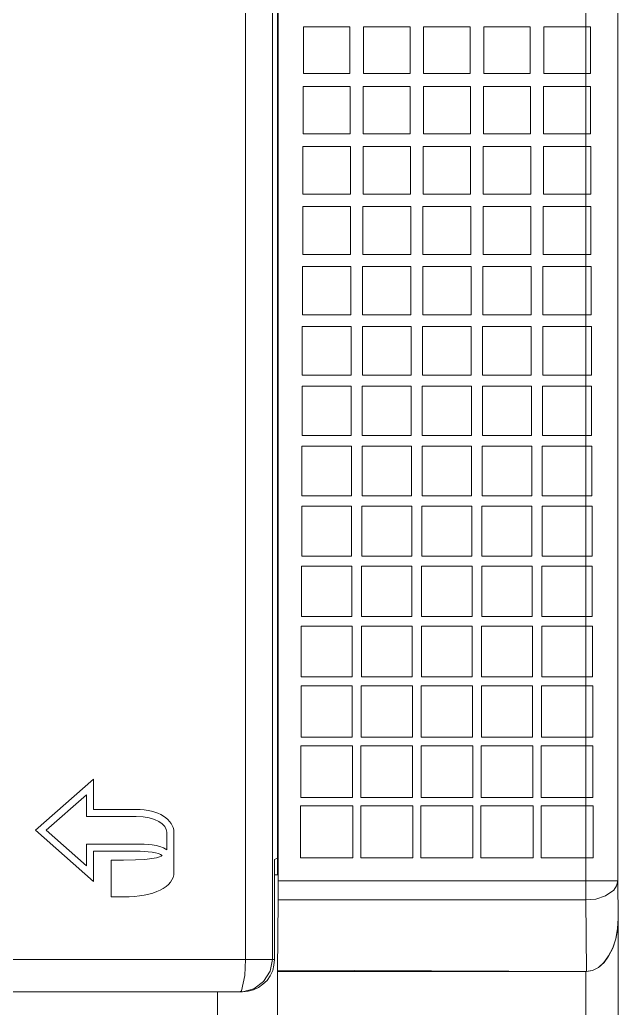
# Model space of a CAD drawing. Header units: millimetres. Extents: x 33157 to 59611, y -29750 to 1750.
# Drawn here: x 54368.75 to 54383.72, y -3171.39 to -3146.73 of the extents above; entities that cross this region are included whole.
import ezdxf

# ---------------------------------------------------------------- set-up
doc = ezdxf.new("R2010")
doc.units = ezdxf.units.MM
doc.layers.get('0').update_dxf_attribs({"lineweight": 18})

msp = doc.modelspace()

# ---------------------------------------------------------------- linework, layer by layer
at = {"lineweight": 9}
for p, q in [((54375.189, -3043.277), (54375.189, -3168.061)), ((54382.886, -3047.482), (54382.886, -3168.683)), ((54383.678, -3048.283), (54383.678, -3168.211)), ((54375.199, -3109.054), (54375.199, -3168.211)), ((54375.057, -3109.478), (54375.057, -3170.173)), ((54375.189, -3109.478), (54375.189, -3167.646)), ((54374.388, -3110.025), (54374.388, -3170.173)), ((54375.114, -3167.674), (54375.114, -3170.173)), ((54375.199, -3168.211), (54375.199, -3168.683)), ((54383.688, -3169.145), (54383.688, -3207.672)), ((54375.189, -3170.437), (54375.189, -3170.474)), ((54375.189, -3170.437), (54375.189, -3187.334)), ((54382.886, -3170.474), (54382.886, -3187.334)), ((54373.69, -3170.974), (54373.69, -3187.334))]:
    msp.add_line(p, q, dxfattribs=at)
for points, knots in [([(54375.831, -3146.905), (54376.219, -3146.905), (54376.606, -3146.905), (54376.994, -3146.905), (54376.994, -3147.293), (54376.994, -3147.681), (54376.994, -3148.069), (54376.606, -3148.069), (54376.219, -3148.069), (54375.831, -3148.069), (54375.831, -3147.682), (54375.831, -3147.296), (54375.831, -3146.91), (54375.831, -3146.909), (54375.831, -3146.907), (54375.831, -3146.905)], [0, 0, 0, 0, 150746.586168, 150746.586168, 150746.586168, 301493.172335, 301493.172335, 301493.172335, 452239.758503, 452239.758503, 452239.758503, 602986.34467, 602986.34467, 602986.34467, 753732.930838, 753732.930838, 753732.930838, 753732.930838]), ([(54377.331, -3146.905), (54377.719, -3146.905), (54378.107, -3146.905), (54378.495, -3146.905), (54378.495, -3147.293), (54378.495, -3147.681), (54378.495, -3148.069), (54378.107, -3148.069), (54377.719, -3148.069), (54377.331, -3148.069), (54377.331, -3147.682), (54377.331, -3147.296), (54377.331, -3146.91), (54377.331, -3146.909), (54377.331, -3146.907), (54377.331, -3146.905)], [0, 0, 0, 0, 150750.628148, 150750.628148, 150750.628148, 301501.256295, 301501.256295, 301501.256295, 452251.884443, 452251.884443, 452251.884443, 603002.512591, 603002.512591, 603002.512591, 753753.140738, 753753.140738, 753753.140738, 753753.140738]), ([(54378.832, -3146.905), (54379.219, -3146.905), (54379.607, -3146.905), (54379.995, -3146.905), (54379.995, -3147.293), (54379.995, -3147.681), (54379.995, -3148.069), (54379.607, -3148.069), (54379.219, -3148.069), (54378.832, -3148.069), (54378.832, -3147.682), (54378.832, -3147.296), (54378.832, -3146.91), (54378.832, -3146.909), (54378.832, -3146.907), (54378.832, -3146.905)], [0, 0, 0, 0, 150754.670128, 150754.670128, 150754.670128, 301509.340256, 301509.340256, 301509.340256, 452264.010384, 452264.010384, 452264.010384, 603018.680512, 603018.680512, 603018.680512, 753773.35064, 753773.35064, 753773.35064, 753773.35064]), ([(54380.332, -3146.905), (54380.72, -3146.905), (54381.107, -3146.905), (54381.495, -3146.905), (54381.495, -3147.293), (54381.495, -3147.681), (54381.495, -3148.069), (54381.107, -3148.069), (54380.72, -3148.069), (54380.332, -3148.069), (54380.332, -3147.682), (54380.332, -3147.296), (54380.332, -3146.91), (54380.332, -3146.909), (54380.332, -3146.907), (54380.332, -3146.905)], [0, 0, 0, 0, 150758.712109, 150758.712109, 150758.712109, 301517.424217, 301517.424217, 301517.424217, 452276.136326, 452276.136326, 452276.136326, 603034.848435, 603034.848435, 603034.848435, 753793.560543, 753793.560543, 753793.560543, 753793.560543]), ([(54381.832, -3146.905), (54382.22, -3146.905), (54382.608, -3146.905), (54382.995, -3146.905), (54382.995, -3147.293), (54382.995, -3147.681), (54382.995, -3148.069), (54382.608, -3148.069), (54382.22, -3148.069), (54381.832, -3148.069), (54381.832, -3147.682), (54381.832, -3147.296), (54381.832, -3146.91), (54381.832, -3146.909), (54381.832, -3146.907), (54381.832, -3146.905)], [0, 0, 0, 0, 150762.754089, 150762.754089, 150762.754089, 301525.508179, 301525.508179, 301525.508179, 452288.262268, 452288.262268, 452288.262268, 603051.016358, 603051.016358, 603051.016358, 753813.770447, 753813.770447, 753813.770447, 753813.770447]), ([(54375.826, -3148.4), (54376.217, -3148.4), (54376.608, -3148.4), (54377, -3148.4), (54377, -3148.791), (54377, -3149.183), (54377, -3149.574), (54376.608, -3149.574), (54376.217, -3149.574), (54375.826, -3149.574), (54375.826, -3149.184), (54375.826, -3148.795), (54375.826, -3148.405), (54375.826, -3148.404), (54375.826, -3148.402), (54375.826, -3148.4)], [0, 0, 0, 0, 150748.581711, 150748.581711, 150748.581711, 301497.163421, 301497.163421, 301497.163421, 452245.745132, 452245.745132, 452245.745132, 602994.326843, 602994.326843, 602994.326843, 753742.908553, 753742.908553, 753742.908553, 753742.908553]), ([(54377.326, -3148.4), (54377.717, -3148.4), (54378.109, -3148.4), (54378.5, -3148.4), (54378.5, -3148.791), (54378.5, -3149.183), (54378.5, -3149.574), (54378.109, -3149.574), (54377.717, -3149.574), (54377.326, -3149.574), (54377.326, -3149.184), (54377.326, -3148.795), (54377.326, -3148.405), (54377.326, -3148.404), (54377.326, -3148.402), (54377.326, -3148.4)], [0, 0, 0, 0, 150752.623687, 150752.623687, 150752.623687, 301505.247373, 301505.247373, 301505.247373, 452257.87106, 452257.87106, 452257.87106, 603010.494747, 603010.494747, 603010.494747, 753763.118433, 753763.118433, 753763.118433, 753763.118433]), ([(54378.826, -3148.4), (54379.218, -3148.4), (54379.609, -3148.4), (54380, -3148.4), (54380, -3148.791), (54380, -3149.183), (54380, -3149.574), (54379.609, -3149.574), (54379.218, -3149.574), (54378.826, -3149.574), (54378.826, -3149.184), (54378.826, -3148.795), (54378.826, -3148.405), (54378.826, -3148.404), (54378.826, -3148.402), (54378.826, -3148.4)], [0, 0, 0, 0, 150756.665663, 150756.665663, 150756.665663, 301513.331326, 301513.331326, 301513.331326, 452269.996989, 452269.996989, 452269.996989, 603026.662652, 603026.662652, 603026.662652, 753783.328315, 753783.328315, 753783.328315, 753783.328315]), ([(54380.327, -3148.4), (54380.718, -3148.4), (54381.109, -3148.4), (54381.5, -3148.4), (54381.5, -3148.791), (54381.5, -3149.183), (54381.5, -3149.574), (54381.109, -3149.574), (54380.718, -3149.574), (54380.327, -3149.574), (54380.327, -3149.184), (54380.327, -3148.795), (54380.327, -3148.405), (54380.327, -3148.404), (54380.327, -3148.402), (54380.327, -3148.4)], [0, 0, 0, 0, 150760.707639, 150760.707639, 150760.707639, 301521.415279, 301521.415279, 301521.415279, 452282.122918, 452282.122918, 452282.122918, 603042.830558, 603042.830558, 603042.830558, 753803.538197, 753803.538197, 753803.538197, 753803.538197]), ([(54381.827, -3148.4), (54382.218, -3148.4), (54382.609, -3148.4), (54383.001, -3148.4), (54383.001, -3148.791), (54383.001, -3149.183), (54383.001, -3149.574), (54382.609, -3149.574), (54382.218, -3149.574), (54381.827, -3149.574), (54381.827, -3149.184), (54381.827, -3148.795), (54381.827, -3148.405), (54381.827, -3148.404), (54381.827, -3148.402), (54381.827, -3148.4)], [0, 0, 0, 0, 150764.749616, 150764.749616, 150764.749616, 301529.499232, 301529.499232, 301529.499232, 452294.248848, 452294.248848, 452294.248848, 603058.998464, 603058.998464, 603058.998464, 753823.748081, 753823.748081, 753823.748081, 753823.748081]), ([(54375.821, -3149.895), (54376.215, -3149.895), (54376.61, -3149.895), (54377.005, -3149.895), (54377.005, -3150.29), (54377.005, -3150.685), (54377.005, -3151.079), (54376.61, -3151.079), (54376.215, -3151.079), (54375.821, -3151.079), (54375.821, -3150.686), (54375.821, -3150.293), (54375.821, -3149.9), (54375.821, -3149.898), (54375.821, -3149.897), (54375.821, -3149.895)], [0, 0, 0, 0, 150750.577535, 150750.577535, 150750.577535, 301501.155069, 301501.155069, 301501.155069, 452251.732604, 452251.732604, 452251.732604, 603002.310139, 603002.310139, 603002.310139, 753752.887674, 753752.887674, 753752.887674, 753752.887674]), ([(54377.321, -3149.895), (54377.716, -3149.895), (54378.11, -3149.895), (54378.505, -3149.895), (54378.505, -3150.29), (54378.505, -3150.685), (54378.505, -3151.079), (54378.11, -3151.079), (54377.716, -3151.079), (54377.321, -3151.079), (54377.321, -3150.686), (54377.321, -3150.293), (54377.321, -3149.9), (54377.321, -3149.898), (54377.321, -3149.897), (54377.321, -3149.895)], [0, 0, 0, 0, 150754.619507, 150754.619507, 150754.619507, 301509.239013, 301509.239013, 301509.239013, 452263.85852, 452263.85852, 452263.85852, 603018.478026, 603018.478026, 603018.478026, 753773.097533, 753773.097533, 753773.097533, 753773.097533]), ([(54378.821, -3149.895), (54379.216, -3149.895), (54379.611, -3149.895), (54380.005, -3149.895), (54380.005, -3150.29), (54380.005, -3150.685), (54380.005, -3151.079), (54379.611, -3151.079), (54379.216, -3151.079), (54378.821, -3151.079), (54378.821, -3150.686), (54378.821, -3150.293), (54378.821, -3149.9), (54378.821, -3149.898), (54378.821, -3149.897), (54378.821, -3149.895)], [0, 0, 0, 0, 150758.661479, 150758.661479, 150758.661479, 301517.322957, 301517.322957, 301517.322957, 452275.984436, 452275.984436, 452275.984436, 603034.645915, 603034.645915, 603034.645915, 753793.307394, 753793.307394, 753793.307394, 753793.307394]), ([(54380.321, -3149.895), (54380.716, -3149.895), (54381.111, -3149.895), (54381.506, -3149.895), (54381.506, -3150.29), (54381.506, -3150.685), (54381.506, -3151.079), (54381.111, -3151.079), (54380.716, -3151.079), (54380.321, -3151.079), (54380.321, -3150.686), (54380.321, -3150.293), (54380.321, -3149.9), (54380.321, -3149.898), (54380.321, -3149.897), (54380.321, -3149.895)], [0, 0, 0, 0, 150762.703451, 150762.703451, 150762.703451, 301525.406902, 301525.406902, 301525.406902, 452288.110353, 452288.110353, 452288.110353, 603050.813804, 603050.813804, 603050.813804, 753813.517255, 753813.517255, 753813.517255, 753813.517255]), ([(54381.822, -3149.895), (54382.216, -3149.895), (54382.611, -3149.895), (54383.006, -3149.895), (54383.006, -3150.29), (54383.006, -3150.685), (54383.006, -3151.079), (54382.611, -3151.079), (54382.216, -3151.079), (54381.822, -3151.079), (54381.822, -3150.686), (54381.822, -3150.293), (54381.822, -3149.9), (54381.822, -3149.898), (54381.822, -3149.897), (54381.822, -3149.895)], [0, 0, 0, 0, 150766.745424, 150766.745424, 150766.745424, 301533.490847, 301533.490847, 301533.490847, 452300.236271, 452300.236271, 452300.236271, 603066.981695, 603066.981695, 603066.981695, 753833.727118, 753833.727118, 753833.727118, 753833.727118]), ([(54375.815, -3151.39), (54376.214, -3151.39), (54376.612, -3151.39), (54377.01, -3151.39), (54377.01, -3151.788), (54377.01, -3152.186), (54377.01, -3152.585), (54376.612, -3152.585), (54376.214, -3152.585), (54375.815, -3152.585), (54375.815, -3152.188), (54375.815, -3151.792), (54375.815, -3151.395), (54375.815, -3151.393), (54375.815, -3151.392), (54375.815, -3151.39)], [0, 0, 0, 0, 150752.573575, 150752.573575, 150752.573575, 301505.14715, 301505.14715, 301505.14715, 452257.720726, 452257.720726, 452257.720726, 603010.294301, 603010.294301, 603010.294301, 753762.867876, 753762.867876, 753762.867876, 753762.867876]), ([(54377.316, -3151.39), (54377.714, -3151.39), (54378.112, -3151.39), (54378.51, -3151.39), (54378.51, -3151.788), (54378.51, -3152.186), (54378.51, -3152.585), (54378.112, -3152.585), (54377.714, -3152.585), (54377.316, -3152.585), (54377.316, -3152.188), (54377.316, -3151.792), (54377.316, -3151.395), (54377.316, -3151.393), (54377.316, -3151.392), (54377.316, -3151.39)], [0, 0, 0, 0, 150756.615543, 150756.615543, 150756.615543, 301513.231086, 301513.231086, 301513.231086, 452269.846629, 452269.846629, 452269.846629, 603026.462172, 603026.462172, 603026.462172, 753783.077715, 753783.077715, 753783.077715, 753783.077715]), ([(54378.816, -3151.39), (54379.214, -3151.39), (54379.612, -3151.39), (54380.011, -3151.39), (54380.011, -3151.788), (54380.011, -3152.186), (54380.011, -3152.585), (54379.612, -3152.585), (54379.214, -3152.585), (54378.816, -3152.585), (54378.816, -3152.188), (54378.816, -3151.792), (54378.816, -3151.395), (54378.816, -3151.393), (54378.816, -3151.392), (54378.816, -3151.39)], [0, 0, 0, 0, 150760.657511, 150760.657511, 150760.657511, 301521.315022, 301521.315022, 301521.315022, 452281.972533, 452281.972533, 452281.972533, 603042.630044, 603042.630044, 603042.630044, 753803.287555, 753803.287555, 753803.287555, 753803.287555]), ([(54380.316, -3151.39), (54380.714, -3151.39), (54381.113, -3151.39), (54381.511, -3151.39), (54381.511, -3151.788), (54381.511, -3152.186), (54381.511, -3152.585), (54381.113, -3152.585), (54380.714, -3152.585), (54380.316, -3152.585), (54380.316, -3152.188), (54380.316, -3151.792), (54380.316, -3151.395), (54380.316, -3151.393), (54380.316, -3151.392), (54380.316, -3151.39)], [0, 0, 0, 0, 150764.699479, 150764.699479, 150764.699479, 301529.398958, 301529.398958, 301529.398958, 452294.098438, 452294.098438, 452294.098438, 603058.797917, 603058.797917, 603058.797917, 753823.497396, 753823.497396, 753823.497396, 753823.497396]), ([(54381.817, -3151.39), (54382.215, -3151.39), (54382.613, -3151.39), (54383.011, -3151.39), (54383.011, -3151.788), (54383.011, -3152.186), (54383.011, -3152.585), (54382.613, -3152.585), (54382.215, -3152.585), (54381.817, -3152.585), (54381.817, -3152.188), (54381.817, -3151.792), (54381.817, -3151.395), (54381.817, -3151.393), (54381.817, -3151.392), (54381.817, -3151.39)], [0, 0, 0, 0, 150768.741448, 150768.741448, 150768.741448, 301537.482895, 301537.482895, 301537.482895, 452306.224343, 452306.224343, 452306.224343, 603074.965791, 603074.965791, 603074.965791, 753843.707238, 753843.707238, 753843.707238, 753843.707238]), ([(54375.81, -3152.885), (54376.212, -3152.885), (54376.613, -3152.885), (54377.015, -3152.885), (54377.015, -3153.286), (54377.015, -3153.688), (54377.015, -3154.09), (54376.613, -3154.09), (54376.212, -3154.09), (54375.81, -3154.09), (54375.81, -3153.69), (54375.81, -3153.29), (54375.81, -3152.89), (54375.81, -3152.888), (54375.81, -3152.886), (54375.81, -3152.885)], [0, 0, 0, 0, 150754.569384, 150754.569384, 150754.569384, 301509.138768, 301509.138768, 301509.138768, 452263.708152, 452263.708152, 452263.708152, 603018.277536, 603018.277536, 603018.277536, 753772.84692, 753772.84692, 753772.84692, 753772.84692]), ([(54377.31, -3152.885), (54377.712, -3152.885), (54378.114, -3152.885), (54378.516, -3152.885), (54378.516, -3153.286), (54378.516, -3153.688), (54378.516, -3154.09), (54378.114, -3154.09), (54377.712, -3154.09), (54377.31, -3154.09), (54377.31, -3153.69), (54377.31, -3153.29), (54377.31, -3152.89), (54377.31, -3152.888), (54377.31, -3152.886), (54377.31, -3152.885)], [0, 0, 0, 0, 150758.611348, 150758.611348, 150758.611348, 301517.222695, 301517.222695, 301517.222695, 452275.834043, 452275.834043, 452275.834043, 603034.445391, 603034.445391, 603034.445391, 753793.056739, 753793.056739, 753793.056739, 753793.056739]), ([(54378.811, -3152.885), (54379.212, -3152.885), (54379.614, -3152.885), (54380.016, -3152.885), (54380.016, -3153.286), (54380.016, -3153.688), (54380.016, -3154.09), (54379.614, -3154.09), (54379.212, -3154.09), (54378.811, -3154.09), (54378.811, -3153.69), (54378.811, -3153.29), (54378.811, -3152.89), (54378.811, -3152.888), (54378.811, -3152.886), (54378.811, -3152.885)], [0, 0, 0, 0, 150762.653312, 150762.653312, 150762.653312, 301525.306623, 301525.306623, 301525.306623, 452287.959935, 452287.959935, 452287.959935, 603050.613246, 603050.613246, 603050.613246, 753813.266558, 753813.266558, 753813.266558, 753813.266558]), ([(54380.311, -3152.885), (54380.713, -3152.885), (54381.114, -3152.885), (54381.516, -3152.885), (54381.516, -3153.286), (54381.516, -3153.688), (54381.516, -3154.09), (54381.114, -3154.09), (54380.713, -3154.09), (54380.311, -3154.09), (54380.311, -3153.69), (54380.311, -3153.29), (54380.311, -3152.89), (54380.311, -3152.888), (54380.311, -3152.886), (54380.311, -3152.885)], [0, 0, 0, 0, 150766.695276, 150766.695276, 150766.695276, 301533.390551, 301533.390551, 301533.390551, 452300.085827, 452300.085827, 452300.085827, 603066.781103, 603066.781103, 603066.781103, 753833.476379, 753833.476379, 753833.476379, 753833.476379]), ([(54381.811, -3152.885), (54382.213, -3152.885), (54382.615, -3152.885), (54383.016, -3152.885), (54383.016, -3153.286), (54383.016, -3153.688), (54383.016, -3154.09), (54382.615, -3154.09), (54382.213, -3154.09), (54381.811, -3154.09), (54381.811, -3153.69), (54381.811, -3153.29), (54381.811, -3152.89), (54381.811, -3152.888), (54381.811, -3152.886), (54381.811, -3152.885)], [0, 0, 0, 0, 150770.73724, 150770.73724, 150770.73724, 301541.47448, 301541.47448, 301541.47448, 452312.21172, 452312.21172, 452312.21172, 603082.94896, 603082.94896, 603082.94896, 753853.686201, 753853.686201, 753853.686201, 753853.686201]), ([(54375.805, -3154.38), (54376.21, -3154.38), (54376.615, -3154.38), (54377.021, -3154.38), (54377.021, -3154.785), (54377.021, -3155.19), (54377.021, -3155.595), (54376.615, -3155.595), (54376.21, -3155.595), (54375.805, -3155.595), (54375.805, -3155.192), (54375.805, -3154.788), (54375.805, -3154.385), (54375.805, -3154.383), (54375.805, -3154.381), (54375.805, -3154.38)], [0, 0, 0, 0, 150756.565455, 150756.565455, 150756.565455, 301513.130909, 301513.130909, 301513.130909, 452269.696364, 452269.696364, 452269.696364, 603026.261819, 603026.261819, 603026.261819, 753782.827274, 753782.827274, 753782.827274, 753782.827274]), ([(54377.305, -3154.38), (54377.71, -3154.38), (54378.116, -3154.38), (54378.521, -3154.38), (54378.521, -3154.785), (54378.521, -3155.19), (54378.521, -3155.595), (54378.116, -3155.595), (54377.71, -3155.595), (54377.305, -3155.595), (54377.305, -3155.192), (54377.305, -3154.788), (54377.305, -3154.385), (54377.305, -3154.383), (54377.305, -3154.381), (54377.305, -3154.38)], [0, 0, 0, 0, 150760.607414, 150760.607414, 150760.607414, 301521.214828, 301521.214828, 301521.214828, 452281.822243, 452281.822243, 452281.822243, 603042.429657, 603042.429657, 603042.429657, 753803.037071, 753803.037071, 753803.037071, 753803.037071]), ([(54378.805, -3154.38), (54379.211, -3154.38), (54379.616, -3154.38), (54380.021, -3154.38), (54380.021, -3154.785), (54380.021, -3155.19), (54380.021, -3155.595), (54379.616, -3155.595), (54379.211, -3155.595), (54378.805, -3155.595), (54378.805, -3155.192), (54378.805, -3154.788), (54378.805, -3154.385), (54378.805, -3154.383), (54378.805, -3154.381), (54378.805, -3154.38)], [0, 0, 0, 0, 150764.649374, 150764.649374, 150764.649374, 301529.298748, 301529.298748, 301529.298748, 452293.948122, 452293.948122, 452293.948122, 603058.597496, 603058.597496, 603058.597496, 753823.24687, 753823.24687, 753823.24687, 753823.24687]), ([(54380.306, -3154.38), (54380.711, -3154.38), (54381.116, -3154.38), (54381.521, -3154.38), (54381.521, -3154.785), (54381.521, -3155.19), (54381.521, -3155.595), (54381.116, -3155.595), (54380.711, -3155.595), (54380.306, -3155.595), (54380.306, -3155.192), (54380.306, -3154.788), (54380.306, -3154.385), (54380.306, -3154.383), (54380.306, -3154.381), (54380.306, -3154.38)], [0, 0, 0, 0, 150768.691334, 150768.691334, 150768.691334, 301537.382668, 301537.382668, 301537.382668, 452306.074002, 452306.074002, 452306.074002, 603074.765336, 603074.765336, 603074.765336, 753843.45667, 753843.45667, 753843.45667, 753843.45667]), ([(54381.806, -3154.38), (54382.211, -3154.38), (54382.616, -3154.38), (54383.022, -3154.38), (54383.022, -3154.785), (54383.022, -3155.19), (54383.022, -3155.595), (54382.616, -3155.595), (54382.211, -3155.595), (54381.806, -3155.595), (54381.806, -3155.192), (54381.806, -3154.788), (54381.806, -3154.385), (54381.806, -3154.383), (54381.806, -3154.381), (54381.806, -3154.38)], [0, 0, 0, 0, 150772.733294, 150772.733294, 150772.733294, 301545.466589, 301545.466589, 301545.466589, 452318.199883, 452318.199883, 452318.199883, 603090.933177, 603090.933177, 603090.933177, 753863.666471, 753863.666471, 753863.666471, 753863.666471]), ([(54375.8, -3155.874), (54376.208, -3155.874), (54376.617, -3155.874), (54377.026, -3155.874), (54377.026, -3156.283), (54377.026, -3156.692), (54377.026, -3157.101), (54376.617, -3157.101), (54376.208, -3157.101), (54375.8, -3157.101), (54375.8, -3156.694), (54375.8, -3156.287), (54375.8, -3155.88), (54375.8, -3155.878), (54375.8, -3155.876), (54375.8, -3155.874)], [0, 0, 0, 0, 150758.561624, 150758.561624, 150758.561624, 301517.123248, 301517.123248, 301517.123248, 452275.684871, 452275.684871, 452275.684871, 603034.246495, 603034.246495, 603034.246495, 753792.808119, 753792.808119, 753792.808119, 753792.808119]), ([(54377.3, -3155.874), (54377.709, -3155.874), (54378.117, -3155.874), (54378.526, -3155.874), (54378.526, -3156.283), (54378.526, -3156.692), (54378.526, -3157.101), (54378.117, -3157.101), (54377.709, -3157.101), (54377.3, -3157.101), (54377.3, -3156.694), (54377.3, -3156.287), (54377.3, -3155.88), (54377.3, -3155.878), (54377.3, -3155.876), (54377.3, -3155.874)], [0, 0, 0, 0, 150762.603579, 150762.603579, 150762.603579, 301525.207158, 301525.207158, 301525.207158, 452287.810738, 452287.810738, 452287.810738, 603050.414317, 603050.414317, 603050.414317, 753813.017896, 753813.017896, 753813.017896, 753813.017896]), ([(54378.8, -3155.874), (54379.209, -3155.874), (54379.618, -3155.874), (54380.026, -3155.874), (54380.026, -3156.283), (54380.026, -3156.692), (54380.026, -3157.101), (54379.618, -3157.101), (54379.209, -3157.101), (54378.8, -3157.101), (54378.8, -3156.694), (54378.8, -3156.287), (54378.8, -3155.88), (54378.8, -3155.878), (54378.8, -3155.876), (54378.8, -3155.874)], [0, 0, 0, 0, 150766.645535, 150766.645535, 150766.645535, 301533.29107, 301533.29107, 301533.29107, 452299.936605, 452299.936605, 452299.936605, 603066.582139, 603066.582139, 603066.582139, 753833.227674, 753833.227674, 753833.227674, 753833.227674]), ([(54380.3, -3155.874), (54380.709, -3155.874), (54381.118, -3155.874), (54381.527, -3155.874), (54381.527, -3156.283), (54381.527, -3156.692), (54381.527, -3157.101), (54381.118, -3157.101), (54380.709, -3157.101), (54380.3, -3157.101), (54380.3, -3156.694), (54380.3, -3156.287), (54380.3, -3155.88), (54380.3, -3155.878), (54380.3, -3155.876), (54380.3, -3155.874)], [0, 0, 0, 0, 150770.687491, 150770.687491, 150770.687491, 301541.374981, 301541.374981, 301541.374981, 452312.062472, 452312.062472, 452312.062472, 603082.749963, 603082.749963, 603082.749963, 753853.437454, 753853.437454, 753853.437454, 753853.437454]), ([(54381.801, -3155.874), (54382.209, -3155.874), (54382.618, -3155.874), (54383.027, -3155.874), (54383.027, -3156.283), (54383.027, -3156.692), (54383.027, -3157.101), (54382.618, -3157.101), (54382.209, -3157.101), (54381.801, -3157.101), (54381.801, -3156.694), (54381.801, -3156.287), (54381.801, -3155.88), (54381.801, -3155.878), (54381.801, -3155.876), (54381.801, -3155.874)], [0, 0, 0, 0, 150774.729447, 150774.729447, 150774.729447, 301549.458894, 301549.458894, 301549.458894, 452324.188341, 452324.188341, 452324.188341, 603098.917788, 603098.917788, 603098.917788, 753873.647234, 753873.647234, 753873.647234, 753873.647234]), ([(54375.794, -3157.369), (54376.207, -3157.369), (54376.619, -3157.369), (54377.031, -3157.369), (54377.031, -3157.782), (54377.031, -3158.194), (54377.031, -3158.606), (54376.619, -3158.606), (54376.207, -3158.606), (54375.794, -3158.606), (54375.794, -3158.196), (54375.794, -3157.785), (54375.794, -3157.374), (54375.794, -3157.373), (54375.794, -3157.371), (54375.794, -3157.369)], [0, 0, 0, 0, 150760.557743, 150760.557743, 150760.557743, 301521.115486, 301521.115486, 301521.115486, 452281.67323, 452281.67323, 452281.67323, 603042.230973, 603042.230973, 603042.230973, 753802.788716, 753802.788716, 753802.788716, 753802.788716]), ([(54377.295, -3157.369), (54377.707, -3157.369), (54378.119, -3157.369), (54378.531, -3157.369), (54378.531, -3157.782), (54378.531, -3158.194), (54378.531, -3158.606), (54378.119, -3158.606), (54377.707, -3158.606), (54377.295, -3158.606), (54377.295, -3158.196), (54377.295, -3157.785), (54377.295, -3157.374), (54377.295, -3157.373), (54377.295, -3157.371), (54377.295, -3157.369)], [0, 0, 0, 0, 150764.599695, 150764.599695, 150764.599695, 301529.199389, 301529.199389, 301529.199389, 452293.799084, 452293.799084, 452293.799084, 603058.398778, 603058.398778, 603058.398778, 753822.998473, 753822.998473, 753822.998473, 753822.998473]), ([(54378.795, -3157.369), (54379.207, -3157.369), (54379.619, -3157.369), (54380.032, -3157.369), (54380.032, -3157.782), (54380.032, -3158.194), (54380.032, -3158.606), (54379.619, -3158.606), (54379.207, -3158.606), (54378.795, -3158.606), (54378.795, -3158.196), (54378.795, -3157.785), (54378.795, -3157.374), (54378.795, -3157.373), (54378.795, -3157.371), (54378.795, -3157.369)], [0, 0, 0, 0, 150768.641646, 150768.641646, 150768.641646, 301537.283292, 301537.283292, 301537.283292, 452305.924938, 452305.924938, 452305.924938, 603074.566584, 603074.566584, 603074.566584, 753843.20823, 753843.20823, 753843.20823, 753843.20823]), ([(54380.295, -3157.369), (54380.707, -3157.369), (54381.12, -3157.369), (54381.532, -3157.369), (54381.532, -3157.782), (54381.532, -3158.194), (54381.532, -3158.606), (54381.12, -3158.606), (54380.707, -3158.606), (54380.295, -3158.606), (54380.295, -3158.196), (54380.295, -3157.785), (54380.295, -3157.374), (54380.295, -3157.373), (54380.295, -3157.371), (54380.295, -3157.369)], [0, 0, 0, 0, 150772.683598, 150772.683598, 150772.683598, 301545.367196, 301545.367196, 301545.367196, 452318.050793, 452318.050793, 452318.050793, 603090.734391, 603090.734391, 603090.734391, 753863.417989, 753863.417989, 753863.417989, 753863.417989]), ([(54381.795, -3157.369), (54382.208, -3157.369), (54382.62, -3157.369), (54383.032, -3157.369), (54383.032, -3157.782), (54383.032, -3158.194), (54383.032, -3158.606), (54382.62, -3158.606), (54382.208, -3158.606), (54381.795, -3158.606), (54381.795, -3158.196), (54381.795, -3157.785), (54381.795, -3157.374), (54381.795, -3157.373), (54381.795, -3157.371), (54381.795, -3157.369)], [0, 0, 0, 0, 150776.72555, 150776.72555, 150776.72555, 301553.4511, 301553.4511, 301553.4511, 452330.17665, 452330.17665, 452330.17665, 603106.902199, 603106.902199, 603106.902199, 753883.627749, 753883.627749, 753883.627749, 753883.627749]), ([(54375.789, -3158.864), (54376.205, -3158.864), (54376.62, -3158.864), (54377.036, -3158.864), (54377.036, -3159.28), (54377.036, -3159.696), (54377.036, -3160.111), (54376.62, -3160.111), (54376.205, -3160.111), (54375.789, -3160.111), (54375.789, -3159.697), (54375.789, -3159.283), (54375.789, -3158.869), (54375.789, -3158.868), (54375.789, -3158.866), (54375.789, -3158.864)], [0, 0, 0, 0, 150762.55376, 150762.55376, 150762.55376, 301525.10752, 301525.10752, 301525.10752, 452287.66128, 452287.66128, 452287.66128, 603050.21504, 603050.21504, 603050.21504, 753812.7688, 753812.7688, 753812.7688, 753812.7688]), ([(54377.289, -3158.864), (54377.705, -3158.864), (54378.121, -3158.864), (54378.537, -3158.864), (54378.537, -3159.28), (54378.537, -3159.696), (54378.537, -3160.111), (54378.121, -3160.111), (54377.705, -3160.111), (54377.289, -3160.111), (54377.289, -3159.697), (54377.289, -3159.283), (54377.289, -3158.869), (54377.289, -3158.868), (54377.289, -3158.866), (54377.289, -3158.864)], [0, 0, 0, 0, 150766.595707, 150766.595707, 150766.595707, 301533.191414, 301533.191414, 301533.191414, 452299.787122, 452299.787122, 452299.787122, 603066.382829, 603066.382829, 603066.382829, 753832.978536, 753832.978536, 753832.978536, 753832.978536]), ([(54378.79, -3158.864), (54379.205, -3158.864), (54379.621, -3158.864), (54380.037, -3158.864), (54380.037, -3159.28), (54380.037, -3159.696), (54380.037, -3160.111), (54379.621, -3160.111), (54379.205, -3160.111), (54378.79, -3160.111), (54378.79, -3159.697), (54378.79, -3159.283), (54378.79, -3158.869), (54378.79, -3158.868), (54378.79, -3158.866), (54378.79, -3158.864)], [0, 0, 0, 0, 150770.637655, 150770.637655, 150770.637655, 301541.275309, 301541.275309, 301541.275309, 452311.912964, 452311.912964, 452311.912964, 603082.550619, 603082.550619, 603082.550619, 753853.188273, 753853.188273, 753853.188273, 753853.188273]), ([(54380.29, -3158.864), (54380.706, -3158.864), (54381.121, -3158.864), (54381.537, -3158.864), (54381.537, -3159.28), (54381.537, -3159.696), (54381.537, -3160.111), (54381.121, -3160.111), (54380.706, -3160.111), (54380.29, -3160.111), (54380.29, -3159.697), (54380.29, -3159.283), (54380.29, -3158.869), (54380.29, -3158.868), (54380.29, -3158.866), (54380.29, -3158.864)], [0, 0, 0, 0, 150774.679602, 150774.679602, 150774.679602, 301549.359205, 301549.359205, 301549.359205, 452324.038807, 452324.038807, 452324.038807, 603098.718409, 603098.718409, 603098.718409, 753873.398011, 753873.398011, 753873.398011, 753873.398011]), ([(54381.79, -3158.864), (54382.206, -3158.864), (54382.622, -3158.864), (54383.038, -3158.864), (54383.038, -3159.28), (54383.038, -3159.696), (54383.038, -3160.111), (54382.622, -3160.111), (54382.206, -3160.111), (54381.79, -3160.111), (54381.79, -3159.697), (54381.79, -3159.283), (54381.79, -3158.869), (54381.79, -3158.868), (54381.79, -3158.866), (54381.79, -3158.864)], [0, 0, 0, 0, 150778.72155, 150778.72155, 150778.72155, 301557.4431, 301557.4431, 301557.4431, 452336.16465, 452336.16465, 452336.16465, 603114.886201, 603114.886201, 603114.886201, 753893.607751, 753893.607751, 753893.607751, 753893.607751]), ([(54375.784, -3160.359), (54376.203, -3160.359), (54376.622, -3160.359), (54377.042, -3160.359), (54377.042, -3160.778), (54377.042, -3161.197), (54377.042, -3161.617), (54376.622, -3161.617), (54376.203, -3161.617), (54375.784, -3161.617), (54375.784, -3161.199), (54375.784, -3160.782), (54375.784, -3160.364), (54375.784, -3160.362), (54375.784, -3160.361), (54375.784, -3160.359)], [0, 0, 0, 0, 150764.550314, 150764.550314, 150764.550314, 301529.100628, 301529.100628, 301529.100628, 452293.650943, 452293.650943, 452293.650943, 603058.201257, 603058.201257, 603058.201257, 753822.751571, 753822.751571, 753822.751571, 753822.751571]), ([(54377.284, -3160.359), (54377.703, -3160.359), (54378.123, -3160.359), (54378.542, -3160.359), (54378.542, -3160.778), (54378.542, -3161.197), (54378.542, -3161.617), (54378.123, -3161.617), (54377.703, -3161.617), (54377.284, -3161.617), (54377.284, -3161.199), (54377.284, -3160.782), (54377.284, -3160.364), (54377.284, -3160.362), (54377.284, -3160.361), (54377.284, -3160.359)], [0, 0, 0, 0, 150768.592257, 150768.592257, 150768.592257, 301537.184514, 301537.184514, 301537.184514, 452305.776772, 452305.776772, 452305.776772, 603074.369029, 603074.369029, 603074.369029, 753842.961286, 753842.961286, 753842.961286, 753842.961286]), ([(54378.784, -3160.359), (54379.204, -3160.359), (54379.623, -3160.359), (54380.042, -3160.359), (54380.042, -3160.778), (54380.042, -3161.197), (54380.042, -3161.617), (54379.623, -3161.617), (54379.204, -3161.617), (54378.784, -3161.617), (54378.784, -3161.199), (54378.784, -3160.782), (54378.784, -3160.364), (54378.784, -3160.362), (54378.784, -3160.361), (54378.784, -3160.359)], [0, 0, 0, 0, 150772.6342, 150772.6342, 150772.6342, 301545.268401, 301545.268401, 301545.268401, 452317.902601, 452317.902601, 452317.902601, 603090.536802, 603090.536802, 603090.536802, 753863.171002, 753863.171002, 753863.171002, 753863.171002]), ([(54380.285, -3160.359), (54380.704, -3160.359), (54381.123, -3160.359), (54381.543, -3160.359), (54381.543, -3160.778), (54381.543, -3161.197), (54381.543, -3161.617), (54381.123, -3161.617), (54380.704, -3161.617), (54380.285, -3161.617), (54380.285, -3161.199), (54380.285, -3160.782), (54380.285, -3160.364), (54380.285, -3160.362), (54380.285, -3160.361), (54380.285, -3160.359)], [0, 0, 0, 0, 150776.676144, 150776.676144, 150776.676144, 301553.352288, 301553.352288, 301553.352288, 452330.028432, 452330.028432, 452330.028432, 603106.704576, 603106.704576, 603106.704576, 753883.38072, 753883.38072, 753883.38072, 753883.38072]), ([(54381.785, -3160.359), (54382.204, -3160.359), (54382.623, -3160.359), (54383.043, -3160.359), (54383.043, -3160.778), (54383.043, -3161.197), (54383.043, -3161.617), (54382.623, -3161.617), (54382.204, -3161.617), (54381.785, -3161.617), (54381.785, -3161.199), (54381.785, -3160.782), (54381.785, -3160.364), (54381.785, -3160.362), (54381.785, -3160.361), (54381.785, -3160.359)], [0, 0, 0, 0, 150780.718088, 150780.718088, 150780.718088, 301561.436176, 301561.436176, 301561.436176, 452342.154263, 452342.154263, 452342.154263, 603122.872351, 603122.872351, 603122.872351, 753903.590439, 753903.590439, 753903.590439, 753903.590439]), ([(54375.778, -3161.854), (54376.201, -3161.854), (54376.624, -3161.854), (54377.047, -3161.854), (54377.047, -3162.277), (54377.047, -3162.699), (54377.047, -3163.122), (54376.624, -3163.122), (54376.201, -3163.122), (54375.778, -3163.122), (54375.778, -3162.701), (54375.778, -3162.28), (54375.778, -3161.859), (54375.778, -3161.857), (54375.778, -3161.856), (54375.778, -3161.854)], [0, 0, 0, 0, 150766.546647, 150766.546647, 150766.546647, 301533.093294, 301533.093294, 301533.093294, 452299.639941, 452299.639941, 452299.639941, 603066.186588, 603066.186588, 603066.186588, 753832.733235, 753832.733235, 753832.733235, 753832.733235]), ([(54377.279, -3161.854), (54377.702, -3161.854), (54378.124, -3161.854), (54378.547, -3161.854), (54378.547, -3162.277), (54378.547, -3162.699), (54378.547, -3163.122), (54378.124, -3163.122), (54377.702, -3163.122), (54377.279, -3163.122), (54377.279, -3162.701), (54377.279, -3162.28), (54377.279, -3161.859), (54377.279, -3161.857), (54377.279, -3161.856), (54377.279, -3161.854)], [0, 0, 0, 0, 150770.588586, 150770.588586, 150770.588586, 301541.177172, 301541.177172, 301541.177172, 452311.765758, 452311.765758, 452311.765758, 603082.354344, 603082.354344, 603082.354344, 753852.942929, 753852.942929, 753852.942929, 753852.942929]), ([(54378.779, -3161.854), (54379.202, -3161.854), (54379.625, -3161.854), (54380.047, -3161.854), (54380.047, -3162.277), (54380.047, -3162.699), (54380.047, -3163.122), (54379.625, -3163.122), (54379.202, -3163.122), (54378.779, -3163.122), (54378.779, -3162.701), (54378.779, -3162.28), (54378.779, -3161.859), (54378.779, -3161.857), (54378.779, -3161.856), (54378.779, -3161.854)], [0, 0, 0, 0, 150774.630525, 150774.630525, 150774.630525, 301549.26105, 301549.26105, 301549.26105, 452323.891575, 452323.891575, 452323.891575, 603098.5221, 603098.5221, 603098.5221, 753873.152625, 753873.152625, 753873.152625, 753873.152625]), ([(54380.279, -3161.854), (54380.702, -3161.854), (54381.125, -3161.854), (54381.548, -3161.854), (54381.548, -3162.277), (54381.548, -3162.699), (54381.548, -3163.122), (54381.125, -3163.122), (54380.702, -3163.122), (54380.279, -3163.122), (54380.279, -3162.701), (54380.279, -3162.28), (54380.279, -3161.859), (54380.279, -3161.857), (54380.279, -3161.856), (54380.279, -3161.854)], [0, 0, 0, 0, 150778.672464, 150778.672464, 150778.672464, 301557.344929, 301557.344929, 301557.344929, 452336.017393, 452336.017393, 452336.017393, 603114.689858, 603114.689858, 603114.689858, 753893.362322, 753893.362322, 753893.362322, 753893.362322]), ([(54381.78, -3161.854), (54382.202, -3161.854), (54382.625, -3161.854), (54383.048, -3161.854), (54383.048, -3162.277), (54383.048, -3162.699), (54383.048, -3163.122), (54382.625, -3163.122), (54382.202, -3163.122), (54381.78, -3163.122), (54381.78, -3162.701), (54381.78, -3162.28), (54381.78, -3161.859), (54381.78, -3161.857), (54381.78, -3161.856), (54381.78, -3161.854)], [0, 0, 0, 0, 150782.714404, 150782.714404, 150782.714404, 301565.428808, 301565.428808, 301565.428808, 452348.143212, 452348.143212, 452348.143212, 603130.857616, 603130.857616, 603130.857616, 753913.57202, 753913.57202, 753913.57202, 753913.57202]), ([(54375.773, -3163.349), (54376.199, -3163.349), (54376.626, -3163.349), (54377.052, -3163.349), (54377.052, -3163.775), (54377.052, -3164.201), (54377.052, -3164.628), (54376.626, -3164.628), (54376.199, -3164.628), (54375.773, -3164.628), (54375.773, -3164.203), (54375.773, -3163.779), (54375.773, -3163.354), (54375.773, -3163.352), (54375.773, -3163.35), (54375.773, -3163.349)], [0, 0, 0, 0, 150768.542889, 150768.542889, 150768.542889, 301537.085778, 301537.085778, 301537.085778, 452305.628667, 452305.628667, 452305.628667, 603074.171555, 603074.171555, 603074.171555, 753842.714444, 753842.714444, 753842.714444, 753842.714444]), ([(54377.273, -3163.349), (54377.7, -3163.349), (54378.126, -3163.349), (54378.552, -3163.349), (54378.552, -3163.775), (54378.552, -3164.201), (54378.552, -3164.628), (54378.126, -3164.628), (54377.7, -3164.628), (54377.273, -3164.628), (54377.273, -3164.203), (54377.273, -3163.779), (54377.273, -3163.354), (54377.273, -3163.352), (54377.273, -3163.35), (54377.273, -3163.349)], [0, 0, 0, 0, 150772.584824, 150772.584824, 150772.584824, 301545.169647, 301545.169647, 301545.169647, 452317.754471, 452317.754471, 452317.754471, 603090.339295, 603090.339295, 603090.339295, 753862.924118, 753862.924118, 753862.924118, 753862.924118]), ([(54378.774, -3163.349), (54379.2, -3163.349), (54379.626, -3163.349), (54380.053, -3163.349), (54380.053, -3163.775), (54380.053, -3164.201), (54380.053, -3164.628), (54379.626, -3164.628), (54379.2, -3164.628), (54378.774, -3164.628), (54378.774, -3164.203), (54378.774, -3163.779), (54378.774, -3163.354), (54378.774, -3163.352), (54378.774, -3163.35), (54378.774, -3163.349)], [0, 0, 0, 0, 150776.626759, 150776.626759, 150776.626759, 301553.253517, 301553.253517, 301553.253517, 452329.880276, 452329.880276, 452329.880276, 603106.507035, 603106.507035, 603106.507035, 753883.133793, 753883.133793, 753883.133793, 753883.133793]), ([(54380.274, -3163.349), (54380.7, -3163.349), (54381.127, -3163.349), (54381.553, -3163.349), (54381.553, -3163.775), (54381.553, -3164.201), (54381.553, -3164.628), (54381.127, -3164.628), (54380.7, -3164.628), (54380.274, -3164.628), (54380.274, -3164.203), (54380.274, -3163.779), (54380.274, -3163.354), (54380.274, -3163.352), (54380.274, -3163.35), (54380.274, -3163.349)], [0, 0, 0, 0, 150780.668694, 150780.668694, 150780.668694, 301561.337388, 301561.337388, 301561.337388, 452342.006082, 452342.006082, 452342.006082, 603122.674776, 603122.674776, 603122.674776, 753903.34347, 753903.34347, 753903.34347, 753903.34347]), ([(54381.774, -3163.349), (54382.201, -3163.349), (54382.627, -3163.349), (54383.053, -3163.349), (54383.053, -3163.775), (54383.053, -3164.201), (54383.053, -3164.628), (54382.627, -3164.628), (54382.201, -3164.628), (54381.774, -3164.628), (54381.774, -3164.203), (54381.774, -3163.779), (54381.774, -3163.354), (54381.774, -3163.352), (54381.774, -3163.35), (54381.774, -3163.349)], [0, 0, 0, 0, 150784.710629, 150784.710629, 150784.710629, 301569.421259, 301569.421259, 301569.421259, 452354.131888, 452354.131888, 452354.131888, 603138.842518, 603138.842518, 603138.842518, 753923.553147, 753923.553147, 753923.553147, 753923.553147]), ([(54375.768, -3164.843), (54376.198, -3164.843), (54376.627, -3164.843), (54377.057, -3164.843), (54377.057, -3165.273), (54377.057, -3165.703), (54377.057, -3166.133), (54376.627, -3166.133), (54376.198, -3166.133), (54375.768, -3166.133), (54375.768, -3165.705), (54375.768, -3165.277), (54375.768, -3164.849), (54375.768, -3164.847), (54375.768, -3164.845), (54375.768, -3164.843)], [0, 0, 0, 0, 150770.539783, 150770.539783, 150770.539783, 301541.079566, 301541.079566, 301541.079566, 452311.61935, 452311.61935, 452311.61935, 603082.159133, 603082.159133, 603082.159133, 753852.698916, 753852.698916, 753852.698916, 753852.698916]), ([(54377.268, -3164.843), (54377.698, -3164.843), (54378.128, -3164.843), (54378.558, -3164.843), (54378.558, -3165.273), (54378.558, -3165.703), (54378.558, -3166.133), (54378.128, -3166.133), (54377.698, -3166.133), (54377.268, -3166.133), (54377.268, -3165.705), (54377.268, -3165.277), (54377.268, -3164.849), (54377.268, -3164.847), (54377.268, -3164.845), (54377.268, -3164.843)], [0, 0, 0, 0, 150774.581714, 150774.581714, 150774.581714, 301549.163428, 301549.163428, 301549.163428, 452323.745142, 452323.745142, 452323.745142, 603098.326856, 603098.326856, 603098.326856, 753872.908569, 753872.908569, 753872.908569, 753872.908569]), ([(54378.769, -3164.843), (54379.198, -3164.843), (54379.628, -3164.843), (54380.058, -3164.843), (54380.058, -3165.273), (54380.058, -3165.703), (54380.058, -3166.133), (54379.628, -3166.133), (54379.198, -3166.133), (54378.769, -3166.133), (54378.769, -3165.705), (54378.769, -3165.277), (54378.769, -3164.849), (54378.769, -3164.847), (54378.769, -3164.845), (54378.769, -3164.843)], [0, 0, 0, 0, 150778.623645, 150778.623645, 150778.623645, 301557.24729, 301557.24729, 301557.24729, 452335.870934, 452335.870934, 452335.870934, 603114.494579, 603114.494579, 603114.494579, 753893.118224, 753893.118224, 753893.118224, 753893.118224]), ([(54380.269, -3164.843), (54380.699, -3164.843), (54381.128, -3164.843), (54381.558, -3164.843), (54381.558, -3165.273), (54381.558, -3165.703), (54381.558, -3166.133), (54381.128, -3166.133), (54380.699, -3166.133), (54380.269, -3166.133), (54380.269, -3165.705), (54380.269, -3165.277), (54380.269, -3164.849), (54380.269, -3164.847), (54380.269, -3164.845), (54380.269, -3164.843)], [0, 0, 0, 0, 150782.665576, 150782.665576, 150782.665576, 301565.331152, 301565.331152, 301565.331152, 452347.996728, 452347.996728, 452347.996728, 603130.662304, 603130.662304, 603130.662304, 753913.327879, 753913.327879, 753913.327879, 753913.327879]), ([(54381.769, -3164.843), (54382.199, -3164.843), (54382.629, -3164.843), (54383.059, -3164.843), (54383.059, -3165.273), (54383.059, -3165.703), (54383.059, -3166.133), (54382.629, -3166.133), (54382.199, -3166.133), (54381.769, -3166.133), (54381.769, -3165.705), (54381.769, -3165.277), (54381.769, -3164.849), (54381.769, -3164.847), (54381.769, -3164.845), (54381.769, -3164.843)], [0, 0, 0, 0, 150786.707507, 150786.707507, 150786.707507, 301573.415015, 301573.415015, 301573.415015, 452360.122522, 452360.122522, 452360.122522, 603146.830029, 603146.830029, 603146.830029, 753933.537536, 753933.537536, 753933.537536, 753933.537536]), ([(54372.6, -3167.98), (54372.6, -3167.98), (54372.6, -3166.996), (54372.6, -3166.996), (54372.589, -3166.682), (54372.22, -3166.428), (54371.658, -3166.428), (54371.658, -3166.428), (54370.591, -3166.428), (54370.591, -3166.428), (54370.591, -3166.428), (54370.591, -3165.674), (54370.591, -3165.674), (54370.591, -3165.674), (54369.144, -3166.948), (54369.144, -3166.948), (54369.144, -3166.948), (54370.591, -3168.222), (54370.591, -3168.222), (54370.591, -3168.222), (54370.591, -3167.468), (54370.591, -3167.468), (54370.591, -3167.468), (54371.658, -3167.468), (54371.658, -3167.468), (54371.918, -3167.468), (54372.238, -3167.503), (54372.305, -3167.575), (54372.299, -3167.573), (54372.259, -3167.691), (54371.338, -3167.693), (54371.233, -3167.693), (54371.035, -3167.693), (54371.035, -3167.693), (54371.035, -3167.693), (54371.035, -3168.611), (54371.035, -3168.611), (54371.035, -3168.611), (54371.338, -3168.611), (54371.338, -3168.611), (54372.104, -3168.611), (54372.6, -3168.363), (54372.6, -3167.991), (54372.6, -3167.949), (54372.595, -3167.939), (54372.6, -3167.98)], [0, 0, 0, 0, 140405.659092, 140405.659092, 140405.659092, 280811.318185, 280811.318185, 280811.318185, 421216.977277, 421216.977277, 421216.977277, 561622.636369, 561622.636369, 561622.636369, 702028.295462, 702028.295462, 702028.295462, 842433.954554, 842433.954554, 842433.954554, 982839.613646, 982839.613646, 982839.613646, 1123245.272739, 1123245.272739, 1123245.272739, 1263650.931831, 1263650.931831, 1263650.931831, 1404056.590923, 1404056.590923, 1404056.590923, 1544462.250016, 1544462.250016, 1544462.250016, 1684867.909108, 1684867.909108, 1684867.909108, 1825273.5682, 1825273.5682, 1825273.5682, 1965679.227293, 1965679.227293, 1965679.227293, 2106084.886385, 2106084.886385, 2106084.886385, 2106084.886385]), ([(54370.591, -3167.292), (54370.591, -3167.292), (54370.415, -3167.292), (54370.415, -3167.292), (54370.415, -3167.292), (54370.415, -3167.468), (54370.415, -3167.468), (54370.415, -3167.468), (54370.415, -3167.831), (54370.415, -3167.831), (54370.415, -3167.831), (54369.411, -3166.948), (54369.411, -3166.948), (54369.411, -3166.948), (54370.415, -3166.065), (54370.415, -3166.065), (54370.415, -3166.065), (54370.415, -3166.428), (54370.415, -3166.428), (54370.415, -3166.428), (54370.415, -3166.604), (54370.415, -3166.604), (54370.415, -3166.604), (54370.591, -3166.604), (54370.591, -3166.604), (54370.591, -3166.604), (54371.658, -3166.604), (54371.658, -3166.604), (54372.147, -3166.604), (54372.417, -3166.809), (54372.424, -3166.996), (54372.424, -3166.996), (54372.424, -3167.433), (54372.424, -3167.433), (54372.205, -3167.304), (54371.927, -3167.292), (54371.658, -3167.292), (54371.658, -3167.292), (54370.591, -3167.292), (54370.591, -3167.292)], [0, 0, 0, 0, 141204.807112, 141204.807112, 141204.807112, 282409.614223, 282409.614223, 282409.614223, 423614.421335, 423614.421335, 423614.421335, 564819.228446, 564819.228446, 564819.228446, 706024.035558, 706024.035558, 706024.035558, 847228.842669, 847228.842669, 847228.842669, 988433.649781, 988433.649781, 988433.649781, 1129638.456892, 1129638.456892, 1129638.456892, 1270843.264004, 1270843.264004, 1270843.264004, 1412048.071115, 1412048.071115, 1412048.071115, 1553252.878227, 1553252.878227, 1553252.878227, 1694457.685338, 1694457.685338, 1694457.685338, 1835662.49245, 1835662.49245, 1835662.49245, 1835662.49245]), ([(54375.763, -3166.338), (54375.763, -3166.338), (54377.063, -3166.338), (54377.063, -3166.338), (54377.063, -3166.338), (54377.063, -3167.638), (54377.063, -3167.638), (54377.063, -3167.638), (54375.763, -3167.638), (54375.763, -3167.638), (54375.763, -3167.638), (54375.763, -3166.344), (54375.763, -3166.344), (54375.763, -3166.344), (54375.763, -3166.338), (54375.763, -3166.338)], [0, 0, 0, 0, 150772.536219, 150772.536219, 150772.536219, 301545.072438, 301545.072438, 301545.072438, 452317.608657, 452317.608657, 452317.608657, 603090.144876, 603090.144876, 603090.144876, 753862.681095, 753862.681095, 753862.681095, 753862.681095]), ([(54377.263, -3166.338), (54377.263, -3166.338), (54378.563, -3166.338), (54378.563, -3166.338), (54378.563, -3166.338), (54378.563, -3167.638), (54378.563, -3167.638), (54378.563, -3167.638), (54377.263, -3167.638), (54377.263, -3167.638), (54377.263, -3167.638), (54377.263, -3166.344), (54377.263, -3166.344), (54377.263, -3166.344), (54377.263, -3166.338), (54377.263, -3166.338)], [0, 0, 0, 0, 150776.578145, 150776.578145, 150776.578145, 301553.156291, 301553.156291, 301553.156291, 452329.734436, 452329.734436, 452329.734436, 603106.312582, 603106.312582, 603106.312582, 753882.890727, 753882.890727, 753882.890727, 753882.890727]), ([(54378.763, -3166.338), (54378.763, -3166.338), (54380.063, -3166.338), (54380.063, -3166.338), (54380.063, -3166.338), (54380.063, -3167.638), (54380.063, -3167.638), (54380.063, -3167.638), (54378.763, -3167.638), (54378.763, -3167.638), (54378.763, -3167.638), (54378.763, -3166.344), (54378.763, -3166.344), (54378.763, -3166.344), (54378.763, -3166.338), (54378.763, -3166.338)], [0, 0, 0, 0, 150780.620072, 150780.620072, 150780.620072, 301561.240144, 301561.240144, 301561.240144, 452341.860217, 452341.860217, 452341.860217, 603122.480289, 603122.480289, 603122.480289, 753903.100361, 753903.100361, 753903.100361, 753903.100361]), ([(54380.264, -3166.338), (54380.264, -3166.338), (54381.564, -3166.338), (54381.564, -3166.338), (54381.564, -3166.338), (54381.564, -3167.638), (54381.564, -3167.638), (54381.564, -3167.638), (54380.264, -3167.638), (54380.264, -3167.638), (54380.264, -3167.638), (54380.264, -3166.344), (54380.264, -3166.344), (54380.264, -3166.344), (54380.264, -3166.338), (54380.264, -3166.338)], [0, 0, 0, 0, 150784.661999, 150784.661999, 150784.661999, 301569.323998, 301569.323998, 301569.323998, 452353.985998, 452353.985998, 452353.985998, 603138.647997, 603138.647997, 603138.647997, 753923.309996, 753923.309996, 753923.309996, 753923.309996]), ([(54381.764, -3166.338), (54381.764, -3166.338), (54383.064, -3166.338), (54383.064, -3166.338), (54383.064, -3166.338), (54383.064, -3167.638), (54383.064, -3167.638), (54383.064, -3167.638), (54381.764, -3167.638), (54381.764, -3167.638), (54381.764, -3167.638), (54381.764, -3166.344), (54381.764, -3166.344), (54381.764, -3166.344), (54381.764, -3166.338), (54381.764, -3166.338)], [0, 0, 0, 0, 150788.703926, 150788.703926, 150788.703926, 301577.407853, 301577.407853, 301577.407853, 452366.111779, 452366.111779, 452366.111779, 603154.815706, 603154.815706, 603154.815706, 753943.519632, 753943.519632, 753943.519632, 753943.519632])]:
    msp.add_open_spline(points, degree=3, knots=knots)
for points in [[(54375.189, -3167.646), (54375.189, -3167.646), (54375.114, -3167.674), (54375.114, -3167.674)], [(54375.189, -3168.061), (54375.189, -3168.061), (54375.114, -3168.061), (54375.114, -3168.061)], [(54375.199, -3168.211), (54375.199, -3168.211), (54383.678, -3168.211), (54383.678, -3168.211)], [(54383.688, -3169.145), (54383.688, -3169.145), (54383.678, -3168.211), (54383.678, -3168.211)], [(54382.886, -3168.683), (54382.886, -3168.683), (54375.199, -3168.683), (54375.199, -3168.683)], [(54375.199, -3168.683), (54375.199, -3168.683), (54375.189, -3170.474), (54375.189, -3170.474)], [(54382.895, -3170.474), (54382.895, -3170.474), (54382.886, -3168.683), (54382.886, -3168.683)], [(54321.068, -3170.173), (54321.068, -3170.173), (54375.114, -3170.173), (54375.114, -3170.173)], [(54382.886, -3170.474), (54382.886, -3170.474), (54375.189, -3170.437), (54375.189, -3170.437)], [(54375.189, -3170.474), (54375.189, -3170.474), (54382.895, -3170.474), (54382.895, -3170.474)], [(54321.869, -3170.974), (54321.869, -3170.974), (54374.312, -3170.974), (54374.312, -3170.974)], [(54374.284, -3170.955), (54374.284, -3170.955), (54374.256, -3170.974), (54374.256, -3170.974)], [(54374.256, -3170.974), (54374.256, -3170.974), (54374.312, -3170.974), (54374.312, -3170.974)]]:
    msp.add_open_spline(points, degree=3, dxfattribs=at)
for points, knots in [([(54382.886, -3168.683), (54382.886, -3168.683), (54383.131, -3168.664), (54383.131, -3168.664), (54383.131, -3168.664), (54383.377, -3168.579), (54383.377, -3168.579), (54383.377, -3168.579), (54383.584, -3168.438), (54383.584, -3168.438), (54383.584, -3168.438), (54383.65, -3168.334), (54383.65, -3168.334), (54383.65, -3168.334), (54383.678, -3168.211), (54383.678, -3168.211)], [0, 0, 0, 0, 150796.607706, 150796.607706, 150796.607706, 301593.215412, 301593.215412, 301593.215412, 452389.823118, 452389.823118, 452389.823118, 603186.430824, 603186.430824, 603186.430824, 753983.03853, 753983.03853, 753983.03853, 753983.03853]), ([(54382.886, -3170.474), (54382.886, -3170.474), (54383.046, -3170.446), (54383.046, -3170.446), (54383.046, -3170.446), (54383.197, -3170.371), (54383.197, -3170.371), (54383.197, -3170.371), (54383.329, -3170.248), (54383.329, -3170.248), (54383.329, -3170.248), (54383.452, -3170.078), (54383.452, -3170.078), (54383.452, -3170.078), (54383.556, -3169.88), (54383.556, -3169.88), (54383.556, -3169.88), (54383.631, -3169.654), (54383.631, -3169.654), (54383.631, -3169.654), (54383.669, -3169.399), (54383.669, -3169.399), (54383.669, -3169.399), (54383.688, -3169.145), (54383.688, -3169.145)], [0, 0, 0, 0, 145178.059809, 145178.059809, 145178.059809, 290356.119619, 290356.119619, 290356.119619, 435534.179428, 435534.179428, 435534.179428, 580712.239237, 580712.239237, 580712.239237, 725890.299046, 725890.299046, 725890.299046, 871068.358856, 871068.358856, 871068.358856, 1016246.418665, 1016246.418665, 1016246.418665, 1161424.478474, 1161424.478474, 1161424.478474, 1161424.478474]), ([(54382.895, -3170.474), (54382.895, -3170.474), (54383.046, -3170.446), (54383.046, -3170.446), (54383.046, -3170.446), (54383.197, -3170.371), (54383.197, -3170.371), (54383.197, -3170.371), (54383.339, -3170.248), (54383.339, -3170.248), (54383.339, -3170.248), (54383.452, -3170.088), (54383.452, -3170.088), (54383.452, -3170.088), (54383.556, -3169.89), (54383.556, -3169.89), (54383.556, -3169.89), (54383.631, -3169.654), (54383.631, -3169.654), (54383.631, -3169.654), (54383.678, -3169.409), (54383.678, -3169.409), (54383.678, -3169.409), (54383.688, -3169.145), (54383.688, -3169.145)], [0, 0, 0, 0, 145178.081129, 145178.081129, 145178.081129, 290356.162259, 290356.162259, 290356.162259, 435534.243388, 435534.243388, 435534.243388, 580712.324517, 580712.324517, 580712.324517, 725890.405647, 725890.405647, 725890.405647, 871068.486776, 871068.486776, 871068.486776, 1016246.567905, 1016246.567905, 1016246.567905, 1161424.649035, 1161424.649035, 1161424.649035, 1161424.649035]), ([(54374.388, -3170.173), (54374.388, -3170.173), (54374.369, -3170.569), (54374.369, -3170.569), (54374.369, -3170.569), (54374.284, -3170.955), (54374.284, -3170.955)], [0, 0, 0, 0, 174868.248243, 174868.248243, 174868.248243, 349736.496487, 349736.496487, 349736.496487, 349736.496487]), ([(54374.312, -3170.974), (54374.312, -3170.974), (54374.595, -3170.899), (54374.595, -3170.899), (54374.595, -3170.899), (54374.84, -3170.72), (54374.84, -3170.72), (54374.84, -3170.72), (54375.001, -3170.465), (54375.001, -3170.465), (54375.001, -3170.465), (54375.057, -3170.173), (54375.057, -3170.173)], [0, 0, 0, 0, 155061.109109, 155061.109109, 155061.109109, 310122.218217, 310122.218217, 310122.218217, 465183.327326, 465183.327326, 465183.327326, 620244.436434, 620244.436434, 620244.436434, 620244.436434]), ([(54374.312, -3170.974), (54374.312, -3170.974), (54374.454, -3170.965), (54374.454, -3170.965), (54374.454, -3170.965), (54374.586, -3170.927), (54374.586, -3170.927), (54374.586, -3170.927), (54374.708, -3170.87), (54374.708, -3170.87), (54374.708, -3170.87), (54374.821, -3170.786), (54374.821, -3170.786), (54374.821, -3170.786), (54374.925, -3170.691), (54374.925, -3170.691), (54374.925, -3170.691), (54375.001, -3170.578), (54375.001, -3170.578), (54375.001, -3170.578), (54375.067, -3170.446), (54375.067, -3170.446), (54375.067, -3170.446), (54375.095, -3170.314), (54375.095, -3170.314), (54375.095, -3170.314), (54375.114, -3170.173), (54375.114, -3170.173)], [0, 0, 0, 0, 143876.914614, 143876.914614, 143876.914614, 287753.829228, 287753.829228, 287753.829228, 431630.743841, 431630.743841, 431630.743841, 575507.658455, 575507.658455, 575507.658455, 719384.573069, 719384.573069, 719384.573069, 863261.487683, 863261.487683, 863261.487683, 1007138.402296, 1007138.402296, 1007138.402296, 1151015.31691, 1151015.31691, 1151015.31691, 1294892.231524, 1294892.231524, 1294892.231524, 1294892.231524])]:
    msp.add_open_spline(points, degree=3, knots=knots, dxfattribs=at)

doc.saveas('drawing.dxf')
